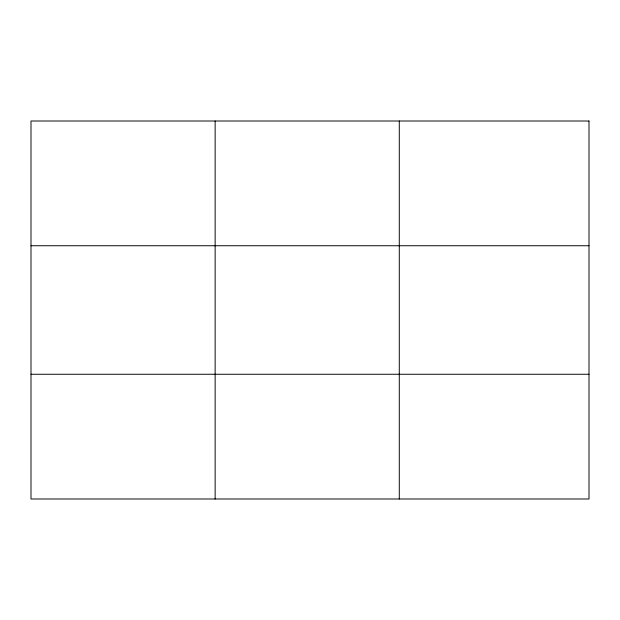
<?xml version="1.0" encoding="UTF-8"?>
<svg xmlns="http://www.w3.org/2000/svg" width="620" height="620" viewBox="0 0 620 620"><rect width="100%" height="100%" fill="white"/><g stroke="black" fill="none" stroke-linecap="round" stroke-linejoin="round"><path stroke-width="0.93" d="M215.14 498.992L215.14 121.008M399.28 498.992L399.28 121.008M31 245.745L589 245.745M31 374.255L589 374.255M589 121.008L589 498.992L31 498.992L31 121.008L589 121.008"/></g></svg>
